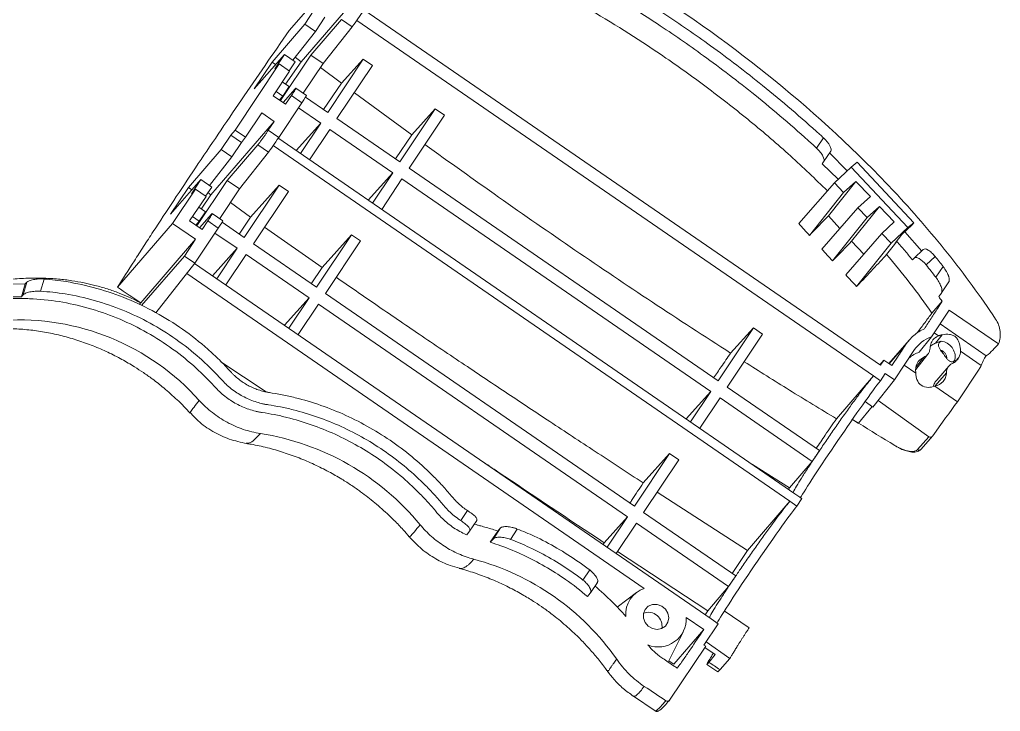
# Model space of a CAD drawing. Header units: inches. Extents: x 1424 to 4050, y 1126 to 1517.
# Drawn here: x 2779.24 to 2821.77, y 1221.08 to 1251.1 of the extents above; entities that cross this region are included whole.
import ezdxf

# ---------------------------------------------------------------- set-up
doc = ezdxf.new("R2010")
doc.units = ezdxf.units.IN
doc.header["$LTSCALE"] = 15

msp = doc.modelspace()

# ---------------------------------------------------------------- linework, layer by layer
at = {"color": 7, "linetype": 'Continuous', "lineweight": 15}
for p, q in [((2793.194, 1253.223), (2790.932, 1250.634)), ((2793.903, 1252.115), (2791.449, 1249.275)), ((2791.604, 1250.903), (2792.02, 1251.526)), ((2816.575, 1236.106), (2794.175, 1251.532)), ((2790.187, 1249.254), (2791.604, 1250.903)), ((2791.604, 1250.903), (2792.068, 1250.584)), ((2793.195, 1251.104), (2791.868, 1249.561)), ((2792.483, 1251.207), (2792.068, 1250.584)), ((2793.656, 1250.786), (2793.195, 1251.104)), ((2793.862, 1251.07), (2816.267, 1235.64)), ((2792.068, 1250.584), (2791.093, 1249.344)), ((2793.656, 1250.786), (2792.403, 1249.192)), ((2790.731, 1249.594), (2789.412, 1248.093)), ((2789.412, 1248.093), (2790.187, 1249.254)), ((2790.34, 1249.149), (2790.187, 1249.254)), ((2790.316, 1248.971), (2790.731, 1249.594)), ((2790.551, 1247.586), (2791.868, 1249.561)), ((2791.195, 1249.275), (2790.731, 1249.594)), ((2791.449, 1249.275), (2790.778, 1248.298)), ((2791.195, 1249.275), (2790.931, 1248.879)), ((2791.193, 1249.471), (2791.449, 1249.275)), ((2792.403, 1249.192), (2791.545, 1247.906)), ((2791.868, 1249.561), (2792.403, 1249.192)), ((2792.608, 1247.078), (2794.143, 1249.38)), ((2793.207, 1248.344), (2794.143, 1249.38)), ((2794.143, 1249.38), (2794.54, 1249.106)), ((2790.496, 1249.178), (2788.582, 1246.308)), ((2790.239, 1247.801), (2790.949, 1248.866)), ((2790.496, 1249.178), (2790.316, 1248.971)), ((2790.949, 1248.866), (2790.496, 1249.178)), ((2792.296, 1249.032), (2793.207, 1248.344)), ((2794.54, 1249.106), (2793.005, 1246.805)), ((2790.636, 1248.396), (2790.928, 1248.194)), ((2793.207, 1248.344), (2792.421, 1247.207)), ((2790.656, 1247.786), (2790.363, 1247.988)), ((2790.928, 1248.194), (2790.656, 1247.786)), ((2790.668, 1247.505), (2791.191, 1248.1)), ((2791.681, 1247.813), (2791.22, 1248.13)), ((2793.757, 1247.933), (2796.248, 1246.096)), ((2790.239, 1247.801), (2790.778, 1247.429)), ((2791.482, 1247.494), (2790.48, 1245.991)), ((2790.656, 1247.786), (2790.508, 1247.615)), ((2790.778, 1247.429), (2791.029, 1247.806)), ((2791.482, 1247.494), (2791.029, 1247.806)), ((2791.643, 1247.743), (2792.608, 1247.078)), ((2792.298, 1246.614), (2791.337, 1247.276)), ((2795.734, 1244.925), (2797.269, 1247.226)), ((2796.248, 1246.096), (2797.269, 1247.226)), ((2797.269, 1247.226), (2797.666, 1246.953)), ((2790.278, 1246.68), (2787.535, 1243.505)), ((2789.035, 1245.996), (2789.739, 1247.052)), ((2790.278, 1246.68), (2789.739, 1247.052)), ((2790.278, 1246.68), (2790.027, 1246.303)), ((2793.005, 1246.805), (2795.734, 1244.925)), ((2797.666, 1246.953), (2796.131, 1244.652)), ((2788.395, 1246.091), (2788.582, 1246.308)), ((2788.582, 1246.308), (2789.035, 1245.996)), ((2790.48, 1245.991), (2790.027, 1246.303)), ((2791.23, 1245.426), (2792.298, 1246.614)), ((2791.419, 1245.296), (2792.298, 1246.614)), ((2792.695, 1246.34), (2791.816, 1245.022)), ((2795.425, 1244.461), (2792.695, 1246.34)), ((2787.979, 1245.467), (2788.395, 1246.091)), ((2788.395, 1246.091), (2788.858, 1245.771)), ((2789.035, 1245.996), (2788.858, 1245.771)), ((2790.441, 1245.969), (2812.865, 1230.526)), ((2796.248, 1246.096), (2795.536, 1245.062)), ((2813.806, 1245.522), (2814.105, 1245.97)), ((2786.562, 1243.819), (2787.979, 1245.467)), ((2787.979, 1245.467), (2788.443, 1245.148)), ((2789.57, 1245.669), (2788.243, 1244.126)), ((2788.858, 1245.771), (2788.443, 1245.148)), ((2790.031, 1245.351), (2789.57, 1245.669)), ((2812.648, 1230.201), (2790.236, 1245.636)), ((2814.11, 1244.933), (2814.417, 1245.393)), ((2788.443, 1245.148), (2787.469, 1243.909)), ((2790.031, 1245.351), (2788.778, 1243.757)), ((2815.13, 1244.543), (2814.358, 1245.316)), ((2796.131, 1244.652), (2809.531, 1235.423)), ((2814.106, 1244.928), (2814.048, 1244.85)), ((2814.048, 1244.85), (2814.743, 1244.178)), ((2814.575, 1244.02), (2815.299, 1244.703)), ((2815.299, 1244.703), (2815.556, 1244.914)), ((2817.76, 1242.087), (2815.299, 1244.703)), ((2815.556, 1244.914), (2818.023, 1242.291)), ((2787.106, 1244.159), (2785.787, 1242.658)), ((2786.691, 1243.536), (2787.106, 1244.159)), ((2786.926, 1242.151), (2788.243, 1244.126)), ((2787.57, 1243.839), (2787.106, 1244.159)), ((2788.243, 1244.126), (2788.778, 1243.757)), ((2794.357, 1243.272), (2795.425, 1244.461)), ((2794.545, 1243.142), (2795.425, 1244.461)), ((2795.822, 1244.187), (2794.943, 1242.869)), ((2809.221, 1234.959), (2795.822, 1244.187)), ((2814.318, 1242.588), (2815.512, 1244.085)), ((2815.512, 1244.085), (2814.972, 1243.598)), ((2815.512, 1244.085), (2816.136, 1243.421)), ((2785.787, 1242.658), (2786.562, 1243.819)), ((2786.871, 1243.743), (2785.878, 1242.254)), ((2786.715, 1243.713), (2786.562, 1243.819)), ((2786.871, 1243.743), (2786.691, 1243.536)), ((2787.324, 1243.431), (2786.871, 1243.743)), ((2787.57, 1243.839), (2787.306, 1243.444)), ((2788.778, 1243.757), (2787.921, 1242.471)), ((2788.983, 1241.643), (2790.503, 1243.923)), ((2789.257, 1242.536), (2790.503, 1243.923)), ((2790.503, 1243.923), (2790.9, 1243.65)), ((2813.03, 1242.249), (2814.575, 1244.02)), ((2814.575, 1244.02), (2814.972, 1243.598)), ((2786.614, 1242.366), (2787.324, 1243.431)), ((2787.535, 1243.505), (2787.121, 1242.882)), ((2787.408, 1243.597), (2787.535, 1243.505)), ((2790.9, 1243.65), (2789.38, 1241.37)), ((2814.972, 1243.598), (2813.489, 1241.737)), ((2815.596, 1242.934), (2816.136, 1243.421)), ((2787.01, 1242.959), (2787.303, 1242.757)), ((2788.382, 1243.162), (2789.257, 1242.536)), ((2814.03, 1241.141), (2815.596, 1242.934)), ((2815.324, 1241.484), (2816.532, 1242.999)), ((2815.596, 1242.934), (2815.993, 1242.513)), ((2816.532, 1242.999), (2815.993, 1242.513)), ((2816.532, 1242.999), (2817.167, 1242.325)), ((2787.032, 1242.351), (2786.739, 1242.553)), ((2787.303, 1242.757), (2787.032, 1242.351)), ((2787.043, 1242.07), (2787.567, 1242.665)), ((2788.056, 1242.378), (2787.596, 1242.695)), ((2789.257, 1242.536), (2788.765, 1241.793)), ((2814.318, 1242.588), (2814.814, 1242.038)), ((2815.993, 1242.513), (2814.496, 1240.635)), ((2785.878, 1242.254), (2783.486, 1239.486)), ((2785.878, 1242.254), (2786.87, 1241.57)), ((2786.614, 1242.366), (2787.153, 1241.994)), ((2787.857, 1242.059), (2786.837, 1240.529)), ((2787.032, 1242.351), (2786.884, 1242.18)), ((2787.405, 1242.371), (2787.153, 1241.994)), ((2787.405, 1242.371), (2787.857, 1242.059)), ((2788.019, 1242.307), (2788.983, 1241.643)), ((2789.868, 1242.101), (2792.355, 1240.351)), ((2816.639, 1241.826), (2817.167, 1242.325)), ((2817.76, 1242.087), (2817.036, 1241.404)), ((2817.503, 1241.777), (2817.952, 1242.201)), ((2818.023, 1242.291), (2817.76, 1242.087)), ((2818.023, 1242.291), (2817.952, 1242.201)), ((2784.492, 1238.814), (2786.87, 1241.57)), ((2786.87, 1241.57), (2786.385, 1240.842)), ((2788.673, 1241.179), (2787.712, 1241.841)), ((2792.11, 1239.49), (2793.63, 1241.77)), ((2792.355, 1240.351), (2793.63, 1241.77)), ((2793.63, 1241.77), (2794.027, 1241.496)), ((2815.067, 1240.024), (2816.639, 1241.826)), ((2817.036, 1241.404), (2816.639, 1241.826)), ((2817.211, 1241.406), (2817.503, 1241.777)), ((2818.367, 1241.057), (2817.629, 1241.896)), ((2788.673, 1241.179), (2787.605, 1239.99)), ((2787.794, 1239.861), (2788.673, 1241.179)), ((2789.38, 1241.37), (2792.11, 1239.49)), ((2794.027, 1241.496), (2792.507, 1239.217)), ((2815.324, 1241.484), (2815.852, 1240.925)), ((2817.036, 1241.404), (2815.539, 1239.526)), ((2817.211, 1241.406), (2817.287, 1241.477)), ((2818.432, 1241.129), (2818.033, 1240.753)), ((2784.526, 1238.691), (2786.385, 1240.842)), ((2786.385, 1240.842), (2786.837, 1240.529)), ((2789.07, 1240.905), (2788.191, 1239.587)), ((2791.8, 1239.025), (2789.07, 1240.905)), ((2818.556, 1240.456), (2818.946, 1240.823)), ((2786.837, 1240.529), (2785.146, 1238.384)), ((2809.229, 1225.099), (2786.832, 1240.523)), ((2792.355, 1240.351), (2791.888, 1239.642)), ((2818.976, 1239.922), (2819.288, 1240.391)), ((2780.305, 1239.845), (2780.151, 1239.316)), ((2786.486, 1240.084), (2806.33, 1226.417)), ((2779.488, 1239.642), (2778.746, 1239.625)), ((2779.488, 1239.642), (2779.323, 1239.076)), ((2779.552, 1239.712), (2779.389, 1239.154)), ((2819.218, 1239.242), (2819.541, 1239.726)), ((2791.8, 1239.025), (2790.732, 1237.837)), ((2790.921, 1237.707), (2791.8, 1239.025)), ((2792.507, 1239.217), (2805.906, 1229.988)), ((2819.215, 1239.238), (2819.099, 1239.083)), ((2784.489, 1238.814), (2784.44, 1238.733)), ((2792.197, 1238.752), (2791.318, 1237.434)), ((2805.597, 1229.524), (2792.197, 1238.752)), ((2819.249, 1238.88), (2818.806, 1238.368)), ((2818.784, 1237.339), (2819.558, 1238.5)), ((2819.558, 1238.5), (2821.69, 1237.031)), ((2809.531, 1235.423), (2811.066, 1237.725)), ((2810.076, 1236.629), (2811.066, 1237.725)), ((2811.066, 1237.725), (2811.463, 1237.451)), ((2811.463, 1237.451), (2809.928, 1235.15)), ((2818.256, 1236.672), (2818.784, 1237.339)), ((2818.953, 1237.055), (2819.248, 1237.424)), ((2817.819, 1237.196), (2816.937, 1236.181)), ((2817.175, 1235.471), (2818.022, 1236.74)), ((2818.107, 1235.923), (2818.632, 1236.587)), ((2820.943, 1236.097), (2820.043, 1236.717)), ((2787.962, 1236.25), (2789.932, 1234.947)), ((2816.722, 1236.328), (2816.545, 1236.126)), ((2816.722, 1236.328), (2817.069, 1236.09)), ((2817.603, 1236.112), (2818.114, 1235.761)), ((2819.543, 1236.068), (2819.016, 1235.463)), ((2819.728, 1236.204), (2819.805, 1236.349)), ((2814.663, 1233.784), (2816.267, 1235.64)), ((2816.266, 1235.639), (2816.569, 1235.43)), ((2816.569, 1235.43), (2816.778, 1235.744)), ((2816.778, 1235.744), (2817.175, 1235.471)), ((2820.849, 1235.928), (2819.912, 1234.522)), ((2809.928, 1235.15), (2813.926, 1232.397)), ((2816.248, 1234.291), (2817.175, 1235.471)), ((2818.928, 1235.2), (2819.912, 1234.522)), ((2808.154, 1233.771), (2809.221, 1234.959)), ((2808.342, 1233.641), (2809.221, 1234.959)), ((2809.619, 1234.685), (2808.739, 1233.367)), ((2813.616, 1231.932), (2809.619, 1234.685)), ((2816.248, 1234.291), (2815.905, 1234.527)), ((2818.665, 1232.998), (2816.471, 1234.575)), ((2815.355, 1233.745), (2815.621, 1233.579)), ((2818.336, 1232.457), (2818.835, 1233.028)), ((2818.845, 1233.041), (2818.837, 1233.031)), ((2789.076, 1232.717), (2789.069, 1232.717)), ((2818.181, 1232.444), (2818.665, 1232.998)), ((2805.906, 1229.988), (2807.427, 1232.268)), ((2806.285, 1230.997), (2807.427, 1232.268)), ((2807.427, 1232.268), (2807.824, 1231.995)), ((2813.926, 1232.397), (2813.771, 1232.165)), ((2807.824, 1231.995), (2806.303, 1229.715)), ((2811.019, 1231.797), (2812.629, 1230.784)), ((2813.616, 1231.932), (2812.629, 1230.784)), ((2813.771, 1232.165), (2813.616, 1231.932)), ((2806.894, 1230.6), (2810.812, 1228.066)), ((2812.629, 1230.784), (2812.585, 1230.719)), ((2813.163, 1230.323), (2812.865, 1230.527)), ((2810.812, 1228.066), (2812.648, 1230.201)), ((2812.647, 1230.2), (2812.944, 1229.995)), ((2812.944, 1229.995), (2813.163, 1230.323)), ((2798.369, 1229.365), (2798.659, 1229.8)), ((2806.303, 1229.715), (2810.3, 1226.962)), ((2798.755, 1228.9), (2799.064, 1229.363)), ((2805.597, 1229.524), (2804.588, 1228.401)), ((2804.717, 1228.206), (2805.597, 1229.524)), ((2805.994, 1229.25), (2805.115, 1227.932)), ((2809.989, 1226.499), (2805.994, 1229.25)), ((2798.752, 1228.896), (2798.636, 1228.742)), ((2799.654, 1228.421), (2799.979, 1228.909)), ((2800.102, 1229.044), (2799.786, 1228.57)), ((2800.824, 1228.997), (2800.524, 1228.547)), ((2796.151, 1228.665), (2796.148, 1228.663)), ((2799.654, 1228.421), (2799.786, 1228.57)), ((2804.588, 1228.401), (2804.541, 1228.327)), ((2805.17, 1228.015), (2809.08, 1225.441)), ((2810.812, 1228.066), (2810.149, 1227.067)), ((2803.672, 1226.783), (2803.963, 1227.219)), ((2803.995, 1226.223), (2804.297, 1226.677)), ((2810.145, 1226.73), (2809.989, 1226.499)), ((2810.3, 1226.962), (2810.145, 1226.73)), ((2805.989, 1226.238), (2805.15, 1225.605)), ((2809.989, 1226.499), (2809.08, 1225.441)), ((2809.08, 1225.441), (2808.972, 1225.275)), ((2809.801, 1225.439), (2810.873, 1224.701)), ((2808.916, 1224.636), (2808.153, 1225.162)), ((2809.538, 1224.888), (2809.23, 1225.1)), ((2807.372, 1223.219), (2808.03, 1224.546)), ((2808.916, 1224.636), (2807.618, 1223.135)), ((2808.918, 1223.959), (2809.538, 1224.888)), ((2810.045, 1223.384), (2809.011, 1224.097)), ((2807.426, 1221.568), (2808.993, 1223.907)), ((2808.993, 1223.907), (2808.918, 1223.959)), ((2809.4, 1223.547), (2808.956, 1223.853)), ((2807.401, 1223.279), (2807.618, 1223.135)), ((2809.132, 1223.21), (2809.4, 1223.547)), ((2810.045, 1223.384), (2809.617, 1222.894)), ((2809.044, 1223.114), (2809.522, 1222.804)), ((2805.87, 1221.744), (2805.852, 1221.746)), ((2805.866, 1221.739), (2806.808, 1221.108)), ((2807.344, 1221.475), (2807.42, 1221.56))]:
    msp.add_line(p, q, dxfattribs=at)
at = {"color": 8, "linetype": 'Continuous', "lineweight": 15}
for p, q in [((2819.157, 1237.899), (2821.163, 1236.517)), ((2819.087, 1237.376), (2818.896, 1237.507)), ((2817.661, 1236.988), (2816.951, 1236.171)), ((2818.457, 1236.453), (2818.119, 1236.028)), ((2819.973, 1236.447), (2819.812, 1236.261)), ((2818.939, 1235.204), (2819.434, 1235.779)), ((2816.22, 1234.31), (2815.621, 1233.589)), ((2815.331, 1233.77), (2815.621, 1233.589))]:
    msp.add_line(p, q, dxfattribs=at)
at = {"color": 7, "linetype": 'Continuous', "lineweight": 15, "flags": 128}
for points in [[(2816.838, 1240.914), (2817.062, 1241.196), (2817.287, 1241.477)], [(2817.963, 1240.677), (2817.996, 1240.712), (2818.029, 1240.748)], [(2779.552, 1239.712), (2779.52, 1239.677), (2779.488, 1239.642)], [(2779.323, 1239.076), (2779.356, 1239.115), (2779.389, 1239.154)], [(2816.575, 1236.106), (2816.623, 1236.179), (2816.673, 1236.254), (2816.722, 1236.328)], [(2800.102, 1229.044), (2800.041, 1228.977), (2799.979, 1228.909)], [(2803.991, 1226.218), (2803.933, 1226.14), (2803.874, 1226.062)], [(2806.367, 1225.51), (2806.505, 1225.648), (2806.688, 1225.723), (2806.892, 1225.725), (2807.088, 1225.655), (2807.251, 1225.521), (2807.357, 1225.342), (2807.394, 1225.142), (2807.356, 1224.948), (2807.248, 1224.785), (2807.084, 1224.677), (2806.888, 1224.638), (2806.684, 1224.672), (2806.502, 1224.776), (2806.365, 1224.935), (2806.292, 1225.128), (2806.292, 1225.329), (2806.367, 1225.51)]]:
    msp.add_lwpolyline(points, dxfattribs=at)
at = {"color": 8, "linetype": 'Continuous', "lineweight": 15, "flags": 128}
for points in [[(2815.621, 1233.579), (2815.62, 1233.581), (2815.621, 1233.589)], [(2817.19, 1232.626), (2817.19, 1232.618), (2817.192, 1232.615)]]:
    msp.add_lwpolyline(points, dxfattribs=at)
at = {"color": 7, "linetype": 'Continuous', "lineweight": 15}
for centre, radius, start, end in [((2779.222, 1227.597), 10.475, 41.7768, 93.7004), ((2819.325, 1235.867), 1.569, 110.1952, 146.1846), ((2819.121, 1236.459), 0.692, 350.8461, 82.4576), ((2818.797, 1235.195), 1.573, 110.1177, 129.0484), ((2819.442, 1236.728), 0.601, 332.0667, 358.9297), ((2787.941, 1222.054), 11.223, 39.4243, 81.083), ((2796.109, 1217.06), 10.997, 34.8476, 75.0872), ((2806.706, 1225.294), 1.184, 108.4994, 184.2851), ((2806.511, 1224.791), 0.59, 349.1204, 111.5301), ((2806.937, 1225.096), 1.217, 248.371, 3.1133)]:
    msp.add_arc(centre, radius, start, end, dxfattribs=at)
at = {"color": 8, "linetype": 'Continuous', "lineweight": 15}
msp.add_arc((2818.252, 1232.535), 0.115, 232.2507, 317.115, dxfattribs=at)
at = {"color": 7, "linetype": 'Continuous', "lineweight": 15}
for centre, major_axis, ratio, start_param, end_param in [((2793.963, 1251.248), (0.34, 0.498), 0.028481, 3.546333, 5.099676), ((2791.341, 1247.315), (0.34, 0.498), 0.028481, 5.099676, 6.283091), ((2790.339, 1245.812), (0.34, 0.498), 0.028481, 3.546333, 5.099676), ((2787.716, 1241.88), (0.34, 0.498), 0.028481, 5.099676, 6.283091), ((2814.894, 1232.912), (1.872, 2.738), 0.028481, 0.423658, 2.815185), ((2818.633, 1232.4), (2.465, 3.554), 0.044631, 0.962346, 1.420527), ((2811.269, 1227.477), (1.872, 2.738), 0.028481, 0.423658, 2.815047)]:
    msp.add_ellipse(centre, major_axis=major_axis, ratio=ratio, start_param=start_param, end_param=end_param, dxfattribs=at)
for points, knots in [([(2774.743, 1266.264), (2775.16, 1265.848), (2775.586, 1265.444), (2776.462, 1264.67), (2776.913, 1264.301), (2778.306, 1263.251), (2779.286, 1262.624), (2780.831, 1261.787), (2781.359, 1261.526), (2782.424, 1261.045), (2782.961, 1260.824), (2784.047, 1260.423), (2784.595, 1260.242), (2785.701, 1259.919), (2786.26, 1259.777), (2787.946, 1259.392), (2789.084, 1259.19), (2790.787, 1258.866), (2791.353, 1258.754), (2792.479, 1258.508), (2793.039, 1258.373), (2795.817, 1257.637), (2797.981, 1256.848), (2801.151, 1255.414), (2802.195, 1254.894), (2803.743, 1254.056), (2804.257, 1253.766), (2805.277, 1253.169), (2805.783, 1252.862), (2808.28, 1251.293), (2810.186, 1249.926), (2813.817, 1246.969), (2815.541, 1245.379), (2817.559, 1243.223), (2817.957, 1242.783), (2818.733, 1241.887), (2819.112, 1241.432), (2820.218, 1240.047), (2820.916, 1239.094), (2821.567, 1238.109)], [0, 0, 0, 0, 0.03125, 0.03125, 0.0625, 0.0625, 0.125, 0.125, 0.15625, 0.15625, 0.1875, 0.1875, 0.21875, 0.21875, 0.25, 0.25, 0.3125, 0.3125, 0.34375, 0.34375, 0.375, 0.375, 0.5, 0.5, 0.5625, 0.5625, 0.59375, 0.59375, 0.625, 0.625, 0.75, 0.75, 0.875, 0.875, 0.90625, 0.90625, 0.9375, 0.9375, 1, 1, 1, 1]), ([(2814.105, 1245.97), (2814.051, 1246.02), (2813.192, 1246.805), (2811.589, 1248.177), (2809.319, 1249.911), (2807.278, 1251.325), (2805.44, 1252.492), (2804.061, 1253.297), (2803.291, 1253.721), (2803.08, 1253.835)], [0.1640961, 0.1640961, 0.1640961, 0.1640961, 0.1682038, 0.2288916, 0.281471, 0.3270007, 0.3669043, 0.4026564, 0.4160296, 0.4160296, 0.4160296, 0.4160296]), ([(2800.874, 1253.21), (2801.369, 1252.96), (2802.434, 1252.422), (2804.588, 1251.197), (2806.855, 1249.754), (2809.137, 1248.114), (2810.939, 1246.698), (2812.663, 1245.226), (2813.745, 1244.184), (2814.274, 1243.674)], [0, 0, 0, 0, 0.100964, 0.217088, 0.450544, 0.588749, 0.727228, 0.866588, 1, 1, 1, 1]), ([(2802.783, 1253.39), (2803.011, 1253.267), (2803.791, 1252.838), (2805.173, 1252.03), (2806.992, 1250.876), (2809.01, 1249.478), (2811.255, 1247.763), (2812.862, 1246.387), (2813.731, 1245.591), (2813.806, 1245.522)], [0.5775462, 0.5775462, 0.5775462, 0.5775462, 0.5920387, 0.6274767, 0.6670298, 0.7121597, 0.7642773, 0.824432, 0.830136, 0.830136, 0.830136, 0.830136]), ([(2790.932, 1250.634), (2790.577, 1250.123), (2790.228, 1249.616), (2789.538, 1248.611), (2789.196, 1248.112), (2788.52, 1247.119), (2788.185, 1246.625), (2787.522, 1245.644), (2787.194, 1245.156), (2786.22, 1243.703), (2785.604, 1242.774), (2784.892, 1241.684), (2784.753, 1241.47), (2784.48, 1241.049), (2784.347, 1240.841), (2783.957, 1240.233), (2783.713, 1239.849), (2783.486, 1239.486)], [0, 0, 0, 0, 0.125, 0.125, 0.25, 0.25, 0.375, 0.375, 0.5, 0.5, 0.75, 0.75, 0.8125, 0.8125, 0.875, 0.875, 1, 1, 1, 1]), ([(2791.22, 1248.125), (2791.222, 1248.126), (2791.226, 1248.127), (2791.215, 1248.104), (2791.186, 1248.05), (2791.126, 1247.953), (2791.06, 1247.852), (2791.029, 1247.806)], [0, 0, 0, 0, 0.080927, 0.261626, 0.431463, 0.737262, 1, 1, 1, 1]), ([(2791.191, 1248.1), (2791.197, 1248.107), (2791.208, 1248.119), (2791.214, 1248.124), (2791.217, 1248.126)], [0, 0, 0, 0, 0.5067207, 1, 1, 1, 1]), ([(2790.027, 1246.303), (2790.017, 1246.288), (2789.996, 1246.256), (2789.962, 1246.206), (2789.925, 1246.152), (2789.885, 1246.095), (2789.843, 1246.035), (2789.8, 1245.975), (2789.756, 1245.914), (2789.713, 1245.854), (2789.671, 1245.797), (2789.632, 1245.746), (2789.597, 1245.701), (2789.579, 1245.68), (2789.57, 1245.669)], [0, 0, 0, 0, 0.063091, 0.129864, 0.200318, 0.274455, 0.352272, 0.433769, 0.518946, 0.607802, 0.700336, 0.796547, 0.896436, 1, 1, 1, 1]), ([(2814.414, 1245.389), (2814.431, 1245.412), (2814.437, 1245.445), (2814.424, 1245.529), (2814.406, 1245.578), (2814.321, 1245.739), (2814.221, 1245.863), (2814.105, 1245.97)], [0, 0, 0, 0, 0.25, 0.25, 0.5, 0.5, 1, 1, 1, 1]), ([(2796.819, 1245.683), (2797.882, 1244.919), (2800.032, 1243.374), (2803.323, 1241.094), (2806.675, 1238.829), (2808.942, 1237.363), (2810.076, 1236.629)], [0, 0, 0, 0, 0.245095, 0.495936, 0.747775, 1, 1, 1, 1]), ([(2813.806, 1245.522), (2813.865, 1245.468), (2813.918, 1245.411), (2814.01, 1245.294), (2814.048, 1245.235), (2814.132, 1245.071), (2814.144, 1244.978), (2814.106, 1244.928)], [0, 0, 0, 0, 0.25, 0.25, 0.5, 0.5, 1, 1, 1, 1]), ([(2787.596, 1242.69), (2787.597, 1242.69), (2787.601, 1242.691), (2787.59, 1242.668), (2787.561, 1242.615), (2787.501, 1242.518), (2787.435, 1242.417), (2787.405, 1242.371)], [0, 0, 0, 0, 0.080927, 0.261626, 0.431463, 0.737262, 1, 1, 1, 1]), ([(2787.567, 1242.665), (2787.572, 1242.671), (2787.583, 1242.683), (2787.589, 1242.689), (2787.592, 1242.691)], [0, 0, 0, 0, 0.5067207, 1, 1, 1, 1]), ([(2813.03, 1242.249), (2813.106, 1242.164), (2813.259, 1241.993), (2813.412, 1241.822), (2813.489, 1241.737)], [0, 0, 0, 0, 0.499382, 1, 1, 1, 1]), ([(2814.03, 1241.141), (2814.108, 1241.056), (2814.263, 1240.887), (2814.418, 1240.719), (2814.496, 1240.635)], [0, 0, 0, 0, 0.500295, 1, 1, 1, 1]), ([(2817.287, 1241.477), (2817.401, 1241.344), (2817.629, 1241.079), (2817.852, 1240.811), (2817.963, 1240.677)], [0, 0, 0, 0, 0.501543, 1, 1, 1, 1]), ([(2818.946, 1240.823), (2818.896, 1240.884), (2818.844, 1240.94), (2818.74, 1241.036), (2818.688, 1241.075), (2818.544, 1241.158), (2818.466, 1241.167), (2818.428, 1241.125)], [0, 0, 0, 0, 0.25, 0.25, 0.5, 0.5, 1, 1, 1, 1]), ([(2815.539, 1239.526), (2815.794, 1239.79), (2816.03, 1240.039), (2816.463, 1240.502), (2816.661, 1240.718), (2816.838, 1240.914)], [0, 0, 0, 0, 0.5, 0.5, 1, 1, 1, 1]), ([(2818.029, 1240.748), (2818.049, 1240.77), (2818.079, 1240.781), (2818.154, 1240.775), (2818.199, 1240.76), (2818.345, 1240.679), (2818.458, 1240.578), (2818.556, 1240.456)], [0, 0, 0, 0, 0.25, 0.25, 0.5, 0.5, 1, 1, 1, 1]), ([(2819.288, 1240.391), (2819.231, 1240.463), (2819.118, 1240.607), (2819.003, 1240.751), (2818.946, 1240.823)], [0, 0, 0, 0, 0.499071, 1, 1, 1, 1]), ([(2798.636, 1228.742), (2798.603, 1228.757), (2798.473, 1228.814), (2798.261, 1228.926), (2797.997, 1229.095), (2797.753, 1229.284), (2797.558, 1229.465), (2797.423, 1229.608), (2797.307, 1229.743), (2797.142, 1229.942), (2796.89, 1230.227), (2796.446, 1230.695), (2795.756, 1231.332), (2794.868, 1232.014), (2793.921, 1232.613), (2792.928, 1233.122), (2791.894, 1233.539), (2791.013, 1233.801), (2790.294, 1233.964), (2789.85, 1234.038), (2789.602, 1234.079), (2789.426, 1234.118), (2789.181, 1234.188), (2788.909, 1234.294), (2788.641, 1234.424), (2788.385, 1234.578), (2788.146, 1234.75), (2787.952, 1234.917), (2787.817, 1235.047), (2787.689, 1235.185), (2787.492, 1235.4), (2787.179, 1235.718), (2786.623, 1236.238), (2785.757, 1236.922), (2784.64, 1237.618), (2783.454, 1238.183), (2782.219, 1238.608), (2780.955, 1238.888), (2779.884, 1238.996), (2779.146, 1239.005), (2778.717, 1238.992), (2778.444, 1238.973), (2778.276, 1238.963), (2778.124, 1238.96), (2777.912, 1238.968), (2777.67, 1238.996), (2777.422, 1239.043), (2777.188, 1239.106), (2776.963, 1239.186), (2776.698, 1239.292), (2776.348, 1239.428), (2775.758, 1239.655), (2774.994, 1239.945), (2774.405, 1240.165), (2774.159, 1240.256)], [0.0097962, 0.0097962, 0.0097962, 0.0097962, 0.013901, 0.0256408, 0.0373805, 0.0491202, 0.06086, 0.0667268, 0.0725936, 0.0800609, 0.0875281, 0.1024626, 0.1323316, 0.1622006, 0.1920696, 0.2219386, 0.2518077, 0.2816767, 0.2966112, 0.3115457, 0.3171606, 0.3227756, 0.3340154, 0.3452564, 0.3564989, 0.3677409, 0.3789815, 0.3902211, 0.3958365, 0.4014518, 0.410192, 0.4189323, 0.4364127, 0.4713735, 0.5063344, 0.5412952, 0.5762561, 0.611217, 0.6461778, 0.6636582, 0.6723985, 0.6811387, 0.6859105, 0.6906823, 0.7002259, 0.7097825, 0.7193392, 0.7288617, 0.7383842, 0.7463903, 0.7543964, 0.7704086, 0.802433, 0.8254861, 0.8254861, 0.8254861, 0.8254861]), ([(2774.223, 1240.328), (2774.468, 1240.238), (2775.055, 1240.019), (2775.818, 1239.73), (2776.407, 1239.502), (2776.758, 1239.366), (2777.023, 1239.261), (2777.247, 1239.181), (2777.481, 1239.118), (2777.729, 1239.07), (2777.97, 1239.042), (2778.182, 1239.035), (2778.334, 1239.037), (2778.502, 1239.048), (2778.775, 1239.067), (2779.066, 1239.076), (2779.247, 1239.077), (2779.323, 1239.076)], [0.0099559, 0.0099559, 0.0099559, 0.0099559, 0.0328493, 0.0648737, 0.0808859, 0.088892, 0.0968981, 0.1064206, 0.1159431, 0.1254998, 0.1350564, 0.1446, 0.1493718, 0.1541436, 0.1628838, 0.171624, 0.1778342, 0.1778342, 0.1778342, 0.1778342]), ([(2818.556, 1240.456), (2818.627, 1240.367), (2818.768, 1240.19), (2818.906, 1240.011), (2818.976, 1239.922)], [0, 0, 0, 0, 0.5011719, 1, 1, 1, 1]), ([(2819.538, 1239.721), (2819.541, 1239.727), (2819.549, 1239.739), (2819.556, 1239.763), (2819.56, 1239.791), (2819.56, 1239.824), (2819.556, 1239.861), (2819.548, 1239.903), (2819.535, 1239.948), (2819.514, 1240.009), (2819.478, 1240.091), (2819.428, 1240.185), (2819.364, 1240.289), (2819.316, 1240.353), (2819.288, 1240.391)], [0, 0, 0, 0, 0.0587095, 0.1183992, 0.1791394, 0.2409969, 0.3040348, 0.3683128, 0.4338872, 0.5008109, 0.618282, 0.7503717, 0.8540129, 1, 1, 1, 1]), ([(2780.305, 1239.845), (2780.227, 1239.851), (2780.147, 1239.852), (2779.988, 1239.844), (2779.911, 1239.835), (2779.701, 1239.797), (2779.593, 1239.756), (2779.552, 1239.712)], [0, 0, 0, 0, 0.25, 0.25, 0.5, 0.5, 1, 1, 1, 1]), ([(2798.659, 1229.8), (2798.629, 1229.82), (2798.528, 1229.888), (2798.368, 1230.012), (2798.204, 1230.165), (2798.098, 1230.276), (2797.999, 1230.392), (2797.826, 1230.6), (2797.558, 1230.903), (2797.095, 1231.392), (2796.367, 1232.063), (2795.435, 1232.779), (2794.44, 1233.409), (2793.396, 1233.944), (2792.309, 1234.382), (2791.385, 1234.656), (2790.628, 1234.829), (2790.152, 1234.907), (2789.93, 1234.944), (2789.796, 1234.975), (2789.588, 1235.033), (2789.368, 1235.12), (2789.147, 1235.227), (2788.937, 1235.353), (2788.742, 1235.493), (2788.579, 1235.634), (2788.475, 1235.734), (2788.363, 1235.854), (2788.155, 1236.082), (2787.822, 1236.419), (2787.239, 1236.964), (2786.325, 1237.687), (2785.149, 1238.419), (2783.9, 1239.015), (2782.599, 1239.463), (2781.395, 1239.729), (2780.624, 1239.82), (2780.305, 1239.845)], [0.3037626, 0.3037626, 0.3037626, 0.3037626, 0.3080773, 0.3182603, 0.3284434, 0.3335322, 0.3386211, 0.3450982, 0.3515752, 0.3645294, 0.3904377, 0.416346, 0.4422543, 0.4681626, 0.4940709, 0.5199792, 0.5329334, 0.5458875, 0.550758, 0.5556284, 0.5653778, 0.5751281, 0.5848799, 0.5946312, 0.6043812, 0.6141305, 0.6190012, 0.6238719, 0.6314532, 0.6390344, 0.6541969, 0.6845219, 0.7148469, 0.7451718, 0.7754968, 0.8058218, 0.8274082, 0.8274082, 0.8274082, 0.8274082]), ([(2792.975, 1239.919), (2793.546, 1239.524), (2794.743, 1238.696), (2796.598, 1237.43), (2798.507, 1236.141), (2800.396, 1234.878), (2802.281, 1233.627), (2804.238, 1232.337), (2805.588, 1231.453), (2806.285, 1230.997)], [0, 0, 0, 0, 0.130144, 0.27253, 0.420562, 0.561329, 0.697851, 0.844072, 1, 1, 1, 1]), ([(2815.067, 1240.024), (2815.146, 1239.941), (2815.303, 1239.774), (2815.461, 1239.608), (2815.539, 1239.526)], [0, 0, 0, 0, 0.501377, 1, 1, 1, 1]), ([(2818.976, 1239.922), (2819.025, 1239.858), (2819.07, 1239.791), (2819.147, 1239.654), (2819.179, 1239.587), (2819.224, 1239.459), (2819.237, 1239.4), (2819.242, 1239.302), (2819.234, 1239.263), (2819.215, 1239.238)], [0, 0, 0, 0, 0.25, 0.25, 0.5, 0.5, 0.75, 0.75, 1, 1, 1, 1]), ([(2779.389, 1239.154), (2779.411, 1239.179), (2779.449, 1239.203), (2779.55, 1239.248), (2779.613, 1239.267), (2779.754, 1239.298), (2779.832, 1239.309), (2779.99, 1239.321), (2780.072, 1239.321), (2780.151, 1239.316)], [0, 0, 0, 0, 0.25, 0.25, 0.5, 0.5, 0.75, 0.75, 1, 1, 1, 1]), ([(2780.151, 1239.316), (2780.505, 1239.294), (2781.29, 1239.207), (2782.486, 1238.943), (2783.723, 1238.517), (2784.911, 1237.95), (2786.029, 1237.254), (2786.897, 1236.568), (2787.454, 1236.047), (2787.768, 1235.729), (2787.965, 1235.513), (2788.093, 1235.376), (2788.226, 1235.247), (2788.419, 1235.08), (2788.657, 1234.909), (2788.912, 1234.757), (2789.178, 1234.627), (2789.448, 1234.522), (2789.692, 1234.453), (2789.867, 1234.413), (2790.114, 1234.373), (2790.559, 1234.299), (2791.28, 1234.135), (2792.162, 1233.873), (2793.197, 1233.456), (2794.192, 1232.946), (2795.141, 1232.345), (2796.03, 1231.662), (2796.722, 1231.024), (2797.166, 1230.555), (2797.419, 1230.269), (2797.584, 1230.071), (2797.699, 1229.936), (2797.834, 1229.795), (2798.028, 1229.614), (2798.219, 1229.466), (2798.336, 1229.386), (2798.369, 1229.365)], [0.1949706, 0.1949706, 0.1949706, 0.1949706, 0.2240653, 0.2590262, 0.293987, 0.3289479, 0.3639088, 0.3988696, 0.41635, 0.4250903, 0.4338305, 0.4394458, 0.4450612, 0.4563008, 0.4675414, 0.4787834, 0.4900259, 0.5012669, 0.5125067, 0.5181217, 0.5237366, 0.5386711, 0.5536056, 0.5834746, 0.6133436, 0.6432126, 0.6730817, 0.7029507, 0.7328197, 0.7477542, 0.7552214, 0.7626887, 0.7685555, 0.7744223, 0.786162, 0.7979018, 0.8022878, 0.8022878, 0.8022878, 0.8022878]), ([(2819.099, 1239.083), (2819.146, 1239.02), (2819.196, 1238.952), (2819.246, 1238.885), (2819.249, 1238.88)], [0.985250926, 0.985250926, 0.985250926, 0.985250926, 0.989714046, 0.990015749, 0.990015749, 0.990015749, 0.990015749]), ([(2819.249, 1238.88), (2819.186, 1238.78), (2819.123, 1238.681), (2819.059, 1238.581), (2818.964, 1238.432), (2818.868, 1238.284), (2818.771, 1238.135), (2818.675, 1237.987), (2818.578, 1237.838), (2818.481, 1237.69)], [0.000000003, 0.000000003, 0.000000003, 0.000000003, 0.00063712, 0.00063712, 0.00063712, 0.001592895, 0.001592895, 0.001592895, 0.002548688, 0.002548688, 0.002548688, 0.002548688]), ([(2818.806, 1238.368), (2818.705, 1238.234), (2818.51, 1237.975), (2818.281, 1237.661), (2818.171, 1237.511)], [0, 0, 0, 0, 0.521404, 1, 1, 1, 1]), ([(2821.567, 1238.109), (2821.621, 1238.027), (2821.664, 1237.941), (2821.73, 1237.762), (2821.752, 1237.668), (2821.774, 1237.482), (2821.773, 1237.388), (2821.748, 1237.205), (2821.725, 1237.116), (2821.69, 1237.031)], [0, 0, 0, 0, 0.25, 0.25, 0.5, 0.5, 0.75, 0.75, 1, 1, 1, 1]), ([(2778.36, 1237.69), (2778.585, 1237.692), (2779.033, 1237.694), (2779.72, 1237.637), (2780.407, 1237.536), (2781.091, 1237.386), (2781.767, 1237.19), (2782.427, 1236.952), (2783.063, 1236.676), (2783.663, 1236.37), (2784.175, 1236.071), (2784.614, 1235.785), (2785.039, 1235.485), (2785.326, 1235.254), (2785.49, 1235.123)], [0, 0, 0, 0, 0.094293, 0.188171, 0.281084, 0.3730706, 0.4640847, 0.5539241, 0.642037, 0.726879, 0.8068833, 0.8634521, 0.9219147, 1, 1, 1, 1]), ([(2818.481, 1237.69), (2818.314, 1237.612), (2818.158, 1237.514), (2817.882, 1237.278), (2817.762, 1237.14), (2817.661, 1236.988)], [0, 0, 0, 0, 0.5, 0.5, 1, 1, 1, 1]), ([(2819.087, 1237.376), (2819.066, 1237.367), (2819.03, 1237.351), (2818.987, 1237.325), (2818.958, 1237.306), (2818.922, 1237.278), (2818.876, 1237.236), (2818.818, 1237.164), (2818.771, 1237.075), (2818.737, 1236.967), (2818.731, 1236.891), (2818.727, 1236.852)], [0, 0, 0, 0, 0.0988522, 0.1744955, 0.225471, 0.2508565, 0.3817806, 0.500543, 0.6656612, 0.831597, 1, 1, 1, 1]), ([(2819.248, 1237.424), (2819.234, 1237.421), (2819.206, 1237.415), (2819.164, 1237.403), (2819.124, 1237.39), (2819.099, 1237.38), (2819.087, 1237.376)], [0, 0, 0, 0, 0.255728, 0.507932, 0.756017, 1, 1, 1, 1]), ([(2820.043, 1236.717), (2820.046, 1236.822), (2820.03, 1236.933), (2819.984, 1237.084), (2819.965, 1237.134), (2819.918, 1237.225), (2819.89, 1237.268), (2819.836, 1237.327), (2819.816, 1237.345), (2819.771, 1237.376), (2819.747, 1237.39), (2819.673, 1237.422), (2819.621, 1237.434), (2819.464, 1237.455), (2819.356, 1237.449), (2819.248, 1237.424)], [0, 0, 0, 0, 0.25, 0.25, 0.375, 0.375, 0.5, 0.5, 0.5625, 0.5625, 0.625, 0.625, 0.75, 0.75, 1, 1, 1, 1]), ([(2817.661, 1236.988), (2817.603, 1236.899), (2817.544, 1236.81), (2817.485, 1236.721), (2817.427, 1236.632), (2817.368, 1236.543), (2817.309, 1236.454), (2817.229, 1236.333), (2817.149, 1236.211), (2817.069, 1236.09)], [0, 0, 0, 0, 0.000575887, 0.000575887, 0.000575887, 0.001151773, 0.001151773, 0.001151773, 0.001936133, 0.001936133, 0.001936133, 0.001936133]), ([(2818.457, 1236.453), (2818.473, 1236.461), (2818.504, 1236.475), (2818.546, 1236.503), (2818.585, 1236.535), (2818.62, 1236.572), (2818.666, 1236.631), (2818.713, 1236.723), (2818.722, 1236.809), (2818.727, 1236.852)], [0, 0, 0, 0, 0.102016, 0.202004, 0.301054, 0.40029, 0.500826, 0.747529, 1, 1, 1, 1]), ([(2818.741, 1236.937), (2818.784, 1236.965), (2818.844, 1237.002), (2818.915, 1237.038), (2818.942, 1237.05), (2818.953, 1237.055)], [0, 0, 0, 0, 0.620133, 0.857949, 1, 1, 1, 1]), ([(2818.953, 1237.055), (2818.974, 1237.065), (2819.017, 1237.084), (2819.082, 1237.108), (2819.147, 1237.129), (2819.191, 1237.14), (2819.212, 1237.145)], [0, 0, 0, 0, 0.255167, 0.506692, 0.754869, 1, 1, 1, 1]), ([(2819.178, 1236.761), (2819.166, 1236.777), (2819.141, 1236.811), (2819.111, 1236.867), (2819.091, 1236.93), (2819.086, 1236.993), (2819.098, 1237.051), (2819.126, 1237.096), (2819.164, 1237.13), (2819.196, 1237.14), (2819.212, 1237.145)], [0, 0, 0, 0, 0.117979, 0.238925, 0.364884, 0.499545, 0.619245, 0.749551, 0.872265, 1, 1, 1, 1]), ([(2821.69, 1237.031), (2821.611, 1236.94), (2821.529, 1236.849), (2821.357, 1236.675), (2821.266, 1236.592), (2821.163, 1236.517)], [0, 0, 0, 0, 0.5, 0.5, 1, 1, 1, 1]), ([(2810.076, 1236.629), (2809.939, 1236.431), (2809.691, 1236.071), (2809.448, 1235.715), (2809.339, 1235.556)], [0, 0, 0, 0, 0.552538, 1, 1, 1, 1]), ([(2818.114, 1235.761), (2818.098, 1235.832), (2818.095, 1235.903), (2818.111, 1236.044), (2818.131, 1236.11), (2818.223, 1236.297), (2818.327, 1236.397), (2818.457, 1236.453)], [0, 0, 0, 0, 0.25, 0.25, 0.5, 0.5, 1, 1, 1, 1]), ([(2819.452, 1236.397), (2819.406, 1236.458), (2819.315, 1236.579), (2819.224, 1236.7), (2819.178, 1236.761)], [0, 0, 0, 0, 0.501512, 1, 1, 1, 1]), ([(2819.178, 1236.761), (2819.19, 1236.756), (2819.215, 1236.748), (2819.251, 1236.73), (2819.292, 1236.706), (2819.335, 1236.67), (2819.377, 1236.623), (2819.411, 1236.569), (2819.435, 1236.513), (2819.45, 1236.455), (2819.451, 1236.416), (2819.452, 1236.397)], [0, 0, 0, 0, 0.0804196, 0.1610116, 0.242734, 0.3699158, 0.5000537, 0.6272362, 0.7573747, 0.8779683, 1, 1, 1, 1]), ([(2819.7, 1236.185), (2819.717, 1236.194), (2819.753, 1236.211), (2819.803, 1236.244), (2819.852, 1236.284), (2819.897, 1236.331), (2819.939, 1236.385), (2819.962, 1236.426), (2819.973, 1236.447)], [0, 0, 0, 0, 0.150364, 0.306582, 0.468893, 0.637913, 0.814576, 1, 1, 1, 1]), ([(2821.163, 1236.517), (2821.147, 1236.506), (2821.129, 1236.485), (2821.092, 1236.429), (2821.073, 1236.393), (2821.017, 1236.274), (2820.979, 1236.179), (2820.943, 1236.097)], [0, 0, 0, 0, 0.25, 0.25, 0.5, 0.5, 1, 1, 1, 1]), ([(2810.665, 1236.255), (2811.317, 1235.843), (2812.644, 1235.005), (2813.982, 1234.196), (2814.663, 1233.784)], [0, 0, 0, 0, 0.490986, 1, 1, 1, 1]), ([(2819.7, 1236.185), (2819.684, 1236.177), (2819.653, 1236.162), (2819.61, 1236.133), (2819.571, 1236.1), (2819.537, 1236.063), (2819.492, 1236.003), (2819.446, 1235.909), (2819.438, 1235.823), (2819.434, 1235.779)], [0, 0, 0, 0, 0.102499, 0.202771, 0.301874, 0.400904, 0.500959, 0.745873, 1, 1, 1, 1]), ([(2819.805, 1236.349), (2819.801, 1236.341), (2819.794, 1236.325), (2819.779, 1236.304), (2819.762, 1236.286), (2819.736, 1236.267), (2819.697, 1236.252), (2819.625, 1236.251), (2819.532, 1236.298), (2819.478, 1236.365), (2819.452, 1236.397)], [0, 0, 0, 0, 0.064543, 0.127704, 0.189766, 0.25106, 0.381165, 0.501292, 0.76095, 1, 1, 1, 1]), ([(2813.771, 1232.165), (2813.881, 1232.33), (2813.994, 1232.498), (2814.168, 1232.754), (2814.227, 1232.841), (2814.346, 1233.015), (2814.407, 1233.103), (2814.588, 1233.366), (2814.709, 1233.538), (2814.948, 1233.878), (2815.068, 1234.046), (2815.297, 1234.366), (2815.407, 1234.517), (2815.565, 1234.734), (2815.617, 1234.804), (2815.717, 1234.938), (2815.765, 1235.002), (2815.903, 1235.185), (2815.988, 1235.294), (2816.141, 1235.489), (2816.208, 1235.571), (2816.266, 1235.639)], [0, 0, 0, 0, 0.125, 0.125, 0.1875, 0.1875, 0.25, 0.25, 0.375, 0.375, 0.5, 0.5, 0.625, 0.625, 0.6875, 0.6875, 0.75, 0.75, 0.875, 0.875, 1, 1, 1, 1]), ([(2818.114, 1235.761), (2818.112, 1235.715), (2818.113, 1235.668), (2818.126, 1235.574), (2818.137, 1235.526), (2818.191, 1235.386), (2818.255, 1235.297), (2818.431, 1235.173), (2818.539, 1235.145), (2818.743, 1235.143), (2818.84, 1235.166), (2818.928, 1235.2)], [0, 0, 0, 0, 0.125, 0.125, 0.25, 0.25, 0.5, 0.5, 0.75, 0.75, 1, 1, 1, 1]), ([(2819.434, 1235.779), (2819.432, 1235.707), (2819.419, 1235.639), (2819.369, 1235.508), (2819.333, 1235.449), (2819.196, 1235.293), (2819.069, 1235.224), (2818.928, 1235.2)], [0, 0, 0, 0, 0.25, 0.25, 0.5, 0.5, 1, 1, 1, 1]), ([(2818.858, 1235.179), (2818.865, 1235.204), (2818.891, 1235.295), (2818.95, 1235.396), (2819.012, 1235.449), (2819.026, 1235.462)], [0, 0, 0, 0, 0.225225, 0.816977, 1, 1, 1, 1]), ([(2785.49, 1235.123), (2785.69, 1234.95), (2785.971, 1234.707), (2786.35, 1234.337), (2786.53, 1234.143), (2786.638, 1234.027)], [0, 0, 0, 0, 0.497091, 0.701607, 1, 1, 1, 1]), ([(2787.034, 1234.576), (2787.208, 1234.385), (2787.396, 1234.209), (2787.802, 1233.89), (2788.018, 1233.748), (2788.465, 1233.506), (2788.699, 1233.404), (2789.184, 1233.24), (2789.43, 1233.18), (2789.681, 1233.142)], [0, 0, 0, 0, 0.25, 0.25, 0.5, 0.5, 0.75, 0.75, 1, 1, 1, 1]), ([(2786.651, 1234.04), (2786.757, 1233.922), (2787.038, 1233.608), (2787.608, 1233.218), (2788.319, 1232.872), (2788.831, 1232.762), (2789.085, 1232.708)], [0, 0, 0, 0, 0.167155, 0.446364, 0.725563, 1, 1, 1, 1]), ([(2814.663, 1233.784), (2814.501, 1233.547), (2814.205, 1233.115), (2813.915, 1232.688), (2813.784, 1232.495)], [0, 0, 0, 0, 0.547737, 1, 1, 1, 1]), ([(2818.845, 1233.041), (2818.825, 1233.013), (2818.797, 1232.992), (2818.731, 1232.973), (2818.694, 1232.978), (2818.665, 1232.998)], [0, 0, 0, 0, 0.5, 0.5, 1, 1, 1, 1]), ([(2789.075, 1232.704), (2789.144, 1232.694), (2789.445, 1232.651), (2789.982, 1232.527), (2790.676, 1232.331), (2791.357, 1232.088), (2792.015, 1231.806), (2792.634, 1231.497), (2793.175, 1231.187), (2793.635, 1230.893), (2794.117, 1230.558), (2794.442, 1230.298), (2794.645, 1230.135)], [0, 0, 0, 0, 0.035624, 0.15576, 0.274693, 0.392209, 0.507722, 0.619645, 0.722692, 0.803925, 0.877773, 1, 1, 1, 1]), ([(2817.19, 1232.626), (2817.212, 1232.613), (2817.256, 1232.587), (2817.323, 1232.551), (2817.389, 1232.518), (2817.454, 1232.487), (2817.55, 1232.446), (2817.674, 1232.402), (2817.815, 1232.37), (2817.939, 1232.357), (2818.031, 1232.365), (2818.098, 1232.385), (2818.146, 1232.409), (2818.169, 1232.433), (2818.181, 1232.444)], [0, 0, 0, 0, 0.049974, 0.099655, 0.149339, 0.199323, 0.249899, 0.374092, 0.499718, 0.62393, 0.749547, 0.83277, 0.915973, 1, 1, 1, 1]), ([(2817.192, 1232.615), (2817.262, 1232.576), (2817.398, 1232.499), (2817.578, 1232.418), (2817.671, 1232.399), (2817.707, 1232.392)], [0, 0, 0, 0, 0.396918, 0.771748, 1, 1, 1, 1]), ([(2817.707, 1232.392), (2817.784, 1232.37), (2817.967, 1232.319), (2818.185, 1232.342), (2818.281, 1232.413), (2818.327, 1232.448)], [0, 0, 0, 0, 0.276195, 0.653728, 1, 1, 1, 1]), ([(2799.268, 1231.958), (2799.511, 1231.795), (2801.28, 1230.605), (2803.056, 1229.422), (2804.588, 1228.401)], [0, 0, 0, 0, 0.136912, 1, 1, 1, 1]), ([(2812.781, 1230.584), (2812.794, 1230.608), (2812.844, 1230.702), (2812.974, 1230.925), (2813.198, 1231.286), (2813.464, 1231.701), (2813.67, 1232.012), (2813.771, 1232.165)], [0, 0, 0, 0, 0.080937, 0.3211091, 0.5543446, 0.7806421, 1, 1, 1, 1]), ([(2806.285, 1230.997), (2806.124, 1230.753), (2805.929, 1230.459), (2805.742, 1230.173), (2805.71, 1230.124)], [0, 0, 0, 0, 0.829304, 1, 1, 1, 1]), ([(2794.645, 1230.135), (2794.85, 1229.959), (2795.14, 1229.71), (2795.544, 1229.314), (2795.844, 1229.002), (2796.052, 1228.759), (2796.14, 1228.656)], [0, 0, 0, 0, 0.38439, 0.542487, 0.804785, 1, 1, 1, 1]), ([(2810.145, 1226.73), (2810.166, 1226.762), (2810.208, 1226.825), (2810.273, 1226.922), (2810.341, 1227.022), (2810.412, 1227.126), (2810.518, 1227.283), (2810.662, 1227.492), (2810.904, 1227.842), (2811.209, 1228.278), (2811.567, 1228.778), (2811.845, 1229.16), (2812.051, 1229.438), (2812.195, 1229.629), (2812.328, 1229.803), (2812.436, 1229.941), (2812.521, 1230.048), (2812.589, 1230.131), (2812.628, 1230.177), (2812.647, 1230.2)], [0, 0, 0, 0, 0.023782, 0.048101, 0.07299, 0.098508, 0.124718, 0.187313, 0.249455, 0.376319, 0.499923, 0.625467, 0.687984, 0.750527, 0.813002, 0.875282, 0.917056, 0.958571, 1, 1, 1, 1]), ([(2799.062, 1229.36), (2799.079, 1229.383), (2799.081, 1229.41), (2799.055, 1229.474), (2799.028, 1229.509), (2798.952, 1229.585), (2798.902, 1229.627), (2798.789, 1229.712), (2798.725, 1229.757), (2798.659, 1229.8)], [0, 0, 0, 0, 0.25, 0.25, 0.5, 0.5, 0.75, 0.75, 1, 1, 1, 1]), ([(2798.369, 1229.365), (2798.435, 1229.321), (2798.497, 1229.276), (2798.608, 1229.187), (2798.656, 1229.142), (2798.728, 1229.06), (2798.753, 1229.021), (2798.774, 1228.952), (2798.771, 1228.921), (2798.752, 1228.896)], [0, 0, 0, 0, 0.25, 0.25, 0.5, 0.5, 0.75, 0.75, 1, 1, 1, 1]), ([(2799.979, 1228.909), (2799.903, 1228.935), (2799.647, 1229.017), (2799.305, 1229.112), (2799.092, 1229.171), (2799.014, 1229.198), (2798.966, 1229.216), (2798.955, 1229.22)], [0.24986639, 0.24986639, 0.24986639, 0.24986639, 0.25511465, 0.26735101, 0.27243961, 0.27752821, 0.27901273, 0.27901273, 0.27901273, 0.27901273]), ([(2796.611, 1229.182), (2796.761, 1229), (2796.925, 1228.83), (2797.278, 1228.517), (2797.466, 1228.375), (2797.858, 1228.123), (2798.063, 1228.013), (2798.492, 1227.824), (2798.713, 1227.746), (2798.939, 1227.687)], [0, 0, 0, 0, 0.25, 0.25, 0.5, 0.5, 0.75, 0.75, 1, 1, 1, 1]), ([(2800.824, 1228.997), (2800.805, 1229.004), (2800.768, 1229.018), (2800.711, 1229.037), (2800.654, 1229.053), (2800.578, 1229.072), (2800.484, 1229.09), (2800.376, 1229.102), (2800.278, 1229.102), (2800.198, 1229.092), (2800.137, 1229.072), (2800.114, 1229.053), (2800.102, 1229.044)], [0, 0, 0, 0, 0.0626623, 0.1253268, 0.1879935, 0.2506623, 0.3761063, 0.5005458, 0.6340289, 0.761552, 0.8834243, 1, 1, 1, 1]), ([(2803.963, 1227.219), (2803.806, 1227.34), (2803.346, 1227.678), (2802.553, 1228.184), (2801.654, 1228.652), (2801.072, 1228.9), (2800.824, 1228.997)], [0.15641126, 0.15641126, 0.15641126, 0.15641126, 0.16946012, 0.19393284, 0.21840556, 0.23612454, 0.23612454, 0.23612454, 0.23612454]), ([(2796.132, 1228.67), (2796.307, 1228.482), (2796.651, 1228.113), (2797.264, 1227.701), (2797.82, 1227.426), (2798.18, 1227.331), (2798.314, 1227.296)], [0, 0, 0, 0, 0.294091, 0.576454, 0.842166, 1, 1, 1, 1]), ([(2803.874, 1226.062), (2803.568, 1226.326), (2802.968, 1226.793), (2802.032, 1227.39), (2801.092, 1227.879), (2800.297, 1228.207), (2799.81, 1228.373), (2799.654, 1228.421)], [0.860063, 0.860063, 0.860063, 0.860063, 0.8923623, 0.9205763, 0.9487903, 0.9770042, 0.9900092, 0.9900092, 0.9900092, 0.9900092]), ([(2799.786, 1228.57), (2799.808, 1228.594), (2799.845, 1228.613), (2799.944, 1228.637), (2800.006, 1228.642), (2800.143, 1228.638), (2800.218, 1228.629), (2800.371, 1228.598), (2800.449, 1228.575), (2800.524, 1228.547)], [0, 0, 0, 0, 0.25, 0.25, 0.5, 0.5, 0.75, 0.75, 1, 1, 1, 1]), ([(2800.524, 1228.547), (2800.806, 1228.441), (2801.406, 1228.189), (2802.303, 1227.722), (2803.068, 1227.235), (2803.514, 1226.905), (2803.672, 1226.783)], [0.87706006, 0.87706006, 0.87706006, 0.87706006, 0.90128197, 0.92949593, 0.95770989, 0.9736463, 0.9736463, 0.9736463, 0.9736463]), ([(2798.31, 1227.28), (2798.389, 1227.261), (2798.695, 1227.185), (2799.223, 1227.005), (2799.883, 1226.745), (2800.512, 1226.448), (2801.079, 1226.139), (2801.558, 1225.844), (2801.984, 1225.555), (2802.353, 1225.283), (2802.593, 1225.088), (2802.695, 1225.005)], [0, 0, 0, 0, 0.050469, 0.19715, 0.34166, 0.482589, 0.615675, 0.728248, 0.81739, 0.921598, 1, 1, 1, 1]), ([(2804.294, 1226.673), (2804.312, 1226.695), (2804.317, 1226.728), (2804.303, 1226.808), (2804.284, 1226.855), (2804.193, 1227.007), (2804.087, 1227.122), (2803.963, 1227.219)], [0, 0, 0, 0, 0.25, 0.25, 0.5, 0.5, 1, 1, 1, 1]), ([(2803.672, 1226.783), (2803.734, 1226.734), (2803.791, 1226.681), (2803.889, 1226.572), (2803.929, 1226.517), (2804.017, 1226.359), (2804.029, 1226.268), (2803.991, 1226.218)], [0, 0, 0, 0, 0.25, 0.25, 0.5, 0.5, 1, 1, 1, 1]), ([(2809.15, 1225.153), (2809.163, 1225.178), (2809.204, 1225.26), (2809.345, 1225.494), (2809.561, 1225.842), (2809.83, 1226.257), (2810.04, 1226.573), (2810.145, 1226.73)], [0, 0, 0, 0, 0.101278, 0.327278, 0.552398, 0.776639, 1, 1, 1, 1]), ([(2805.524, 1225.206), (2805.337, 1225.421), (2804.909, 1225.88), (2804.447, 1226.308), (2804.186, 1226.53)], [0.10165898, 0.10165898, 0.10165898, 0.10165898, 0.12051467, 0.14300221, 0.14300221, 0.14300221, 0.14300221]), ([(2802.695, 1225.005), (2802.898, 1224.83), (2803.184, 1224.584), (2803.583, 1224.192), (2803.915, 1223.844), (2804.288, 1223.409), (2804.554, 1223.078), (2804.686, 1222.886), (2804.705, 1222.859)], [0, 0, 0, 0, 0.2706879, 0.3820235, 0.5667375, 0.7590062, 0.9657432, 1, 1, 1, 1]), ([(2808.916, 1224.636), (2808.725, 1224.355), (2808.535, 1224.074), (2808.343, 1223.794), (2808.247, 1223.654), (2808.151, 1223.514), (2808.054, 1223.375), (2807.958, 1223.235), (2807.861, 1223.096), (2807.762, 1222.958)], [0, 0, 0, 0, 0.001833272, 0.001833272, 0.001833272, 0.00274994, 0.00274994, 0.00274994, 0.00366667, 0.00366667, 0.00366667, 0.00366667]), ([(2810.873, 1224.701), (2810.848, 1224.662), (2810.797, 1224.584), (2810.723, 1224.47), (2810.652, 1224.36), (2810.582, 1224.252), (2810.515, 1224.147), (2810.451, 1224.045), (2810.374, 1223.924), (2810.289, 1223.788), (2810.199, 1223.641), (2810.116, 1223.504), (2810.069, 1223.424), (2810.045, 1223.384)], [0, 0, 0, 0, 0.070575, 0.141426, 0.21256, 0.283981, 0.355696, 0.427711, 0.500032, 0.62197, 0.745975, 0.871997, 1, 1, 1, 1]), ([(2807.762, 1222.958), (2807.717, 1222.988), (2807.587, 1223.075), (2807.367, 1223.223), (2807.125, 1223.383), (2806.969, 1223.493), (2806.841, 1223.598), (2806.705, 1223.723), (2806.594, 1223.839), (2806.519, 1223.928), (2806.489, 1223.964)], [0.0093185, 0.0093185, 0.0093185, 0.0093185, 0.0134677, 0.02116137, 0.02885505, 0.03596745, 0.04307985, 0.05021107, 0.0573423, 0.06325373, 0.06325373, 0.06325373, 0.06325373]), ([(2805.134, 1223.344), (2805.294, 1223.113), (2805.477, 1222.898), (2805.879, 1222.503), (2806.098, 1222.324), (2806.332, 1222.167)], [0, 0, 0, 0, 0.5, 0.5, 1, 1, 1, 1]), ([(2809.324, 1223.599), (2809.267, 1223.509), (2809.14, 1223.309), (2809.089, 1223.216), (2809.061, 1223.165)], [0, 0, 0, 0, 0.447297, 1, 1, 1, 1]), ([(2804.705, 1222.864), (2804.802, 1222.736), (2805.016, 1222.456), (2805.395, 1222.071), (2805.705, 1221.854), (2805.854, 1221.749)], [0, 0, 0, 0, 0.301881, 0.663187, 1, 1, 1, 1]), ([(2809.051, 1223.125), (2809.05, 1223.121), (2809.042, 1223.098), (2809.091, 1223.158), (2809.132, 1223.21)], [0, 0, 0, 0, 0.147898, 1, 1, 1, 1]), ([(2809.617, 1222.894), (2809.573, 1222.844), (2809.521, 1222.786), (2809.527, 1222.81), (2809.528, 1222.814)], [0, 0, 0, 0, 0.859498, 1, 1, 1, 1]), ([(2807.267, 1221.543), (2807.293, 1221.525), (2807.325, 1221.518), (2807.384, 1221.528), (2807.41, 1221.544), (2807.426, 1221.568)], [0, 0, 0, 0, 0.5, 0.5, 1, 1, 1, 1]), ([(2806.795, 1221.104), (2806.797, 1221.102), (2806.802, 1221.099), (2806.81, 1221.096), (2806.816, 1221.093), (2806.82, 1221.091), (2806.823, 1221.091), (2806.826, 1221.09), (2806.83, 1221.088), (2806.838, 1221.086), (2806.85, 1221.084), (2806.872, 1221.081), (2806.895, 1221.083), (2806.924, 1221.089), (2806.959, 1221.104), (2807, 1221.131), (2807.054, 1221.174), (2807.133, 1221.248), (2807.228, 1221.345), (2807.312, 1221.439), (2807.344, 1221.475)], [0, 0, 0, 0, 0.005752, 0.010678, 0.012726, 0.013695, 0.014676, 0.01572, 0.016884, 0.019764, 0.028808, 0.04375, 0.096957, 0.153772, 0.230922, 0.33866, 0.458016, 0.626742, 0.859041, 1, 1, 1, 1])]:
    msp.add_open_spline(points, degree=3, knots=knots, dxfattribs=at)
for points in [[(2813.489, 1241.737), (2813.787, 1242.038), (2814.064, 1242.322), (2814.318, 1242.588)], [(2814.496, 1240.635), (2814.794, 1240.936), (2815.071, 1241.219), (2815.324, 1241.484)], [(2816.838, 1240.914), (2817.532, 1240.095), (2818.191, 1239.248), (2818.806, 1238.368)], [(2783.486, 1239.486), (2783.821, 1239.262), (2784.156, 1239.038), (2784.491, 1238.814)], [(2820.849, 1235.928), (2820.885, 1235.981), (2820.916, 1236.038), (2820.943, 1236.097)], [(2817.19, 1232.626), (2816.666, 1232.944), (2816.143, 1233.265), (2815.621, 1233.589)], [(2809.617, 1222.894), (2809.456, 1222.999), (2809.294, 1223.104), (2809.132, 1223.21)], [(2807.267, 1221.543), (2806.955, 1221.751), (2806.644, 1221.959), (2806.332, 1222.167)]]:
    msp.add_open_spline(points, degree=3, dxfattribs=at)
at = {"color": 8, "linetype": 'Continuous', "lineweight": 15}
for points, knots in [([(2784.492, 1238.813), (2784.322, 1238.898), (2784.013, 1239.052), (2783.53, 1239.249), (2783.038, 1239.424), (2782.529, 1239.57), (2782.013, 1239.689), (2781.483, 1239.782), (2780.902, 1239.852), (2780.387, 1239.882), (2779.948, 1239.888), (2779.59, 1239.882), (2779.224, 1239.862), (2778.965, 1239.843), (2778.833, 1239.827), (2778.819, 1239.826)], [0, 0, 0, 0, 0.087561, 0.159222, 0.244222, 0.334548, 0.41421, 0.504255, 0.604638, 0.715367, 0.778998, 0.846243, 0.917081, 0.991517, 1, 1, 1, 1]), ([(2787.034, 1234.576), (2786.951, 1234.474), (2786.778, 1234.262), (2786.681, 1234.125), (2786.645, 1234.063), (2786.634, 1234.038), (2786.638, 1234.032), (2786.64, 1234.03)], [0, 0, 0, 0, 0.330728, 0.679874, 0.779834, 0.898438, 1, 1, 1, 1]), ([(2789.681, 1233.142), (2789.592, 1233.044), (2789.415, 1232.852), (2789.21, 1232.715), (2789.118, 1232.717), (2789.076, 1232.717)], [0, 0, 0, 0, 0.355764, 0.703915, 1, 1, 1, 1]), ([(2796.611, 1229.182), (2796.515, 1229.066), (2796.326, 1228.839), (2796.18, 1228.667), (2796.16, 1228.665), (2796.151, 1228.665)], [0, 0, 0, 0, 0.35846, 0.706747, 1, 1, 1, 1]), ([(2798.939, 1227.687), (2798.905, 1227.648), (2798.835, 1227.569), (2798.737, 1227.472), (2798.64, 1227.391), (2798.548, 1227.33), (2798.46, 1227.291), (2798.379, 1227.272), (2798.333, 1227.284), (2798.312, 1227.289)], [0, 0, 0, 0, 0.13273, 0.269772, 0.411127, 0.556797, 0.706783, 0.861087, 1, 1, 1, 1]), ([(2805.134, 1223.344), (2805.089, 1223.287), (2805.011, 1223.187), (2804.927, 1223.066), (2804.866, 1222.972), (2804.819, 1222.901), (2804.784, 1222.854), (2804.75, 1222.816), (2804.73, 1222.848), (2804.716, 1222.869)], [0, 0, 0, 0, 0.172709, 0.303992, 0.434822, 0.564087, 0.682432, 0.789957, 1, 1, 1, 1]), ([(2806.332, 1222.167), (2806.274, 1222.095), (2806.155, 1221.947), (2806.023, 1221.801), (2805.927, 1221.726), (2805.885, 1221.739), (2805.87, 1221.744)], [0, 0, 0, 0, 0.275014, 0.556281, 0.837696, 1, 1, 1, 1]), ([(2806.798, 1221.108), (2806.798, 1221.106), (2806.803, 1221.084), (2806.878, 1221.136), (2807.031, 1221.279), (2807.188, 1221.455), (2807.267, 1221.543)], [0, 0, 0, 0, 0.036732, 0.358322, 0.678516, 1, 1, 1, 1])]:
    msp.add_open_spline(points, degree=3, knots=knots, dxfattribs=at)

doc.saveas('drawing.dxf')
